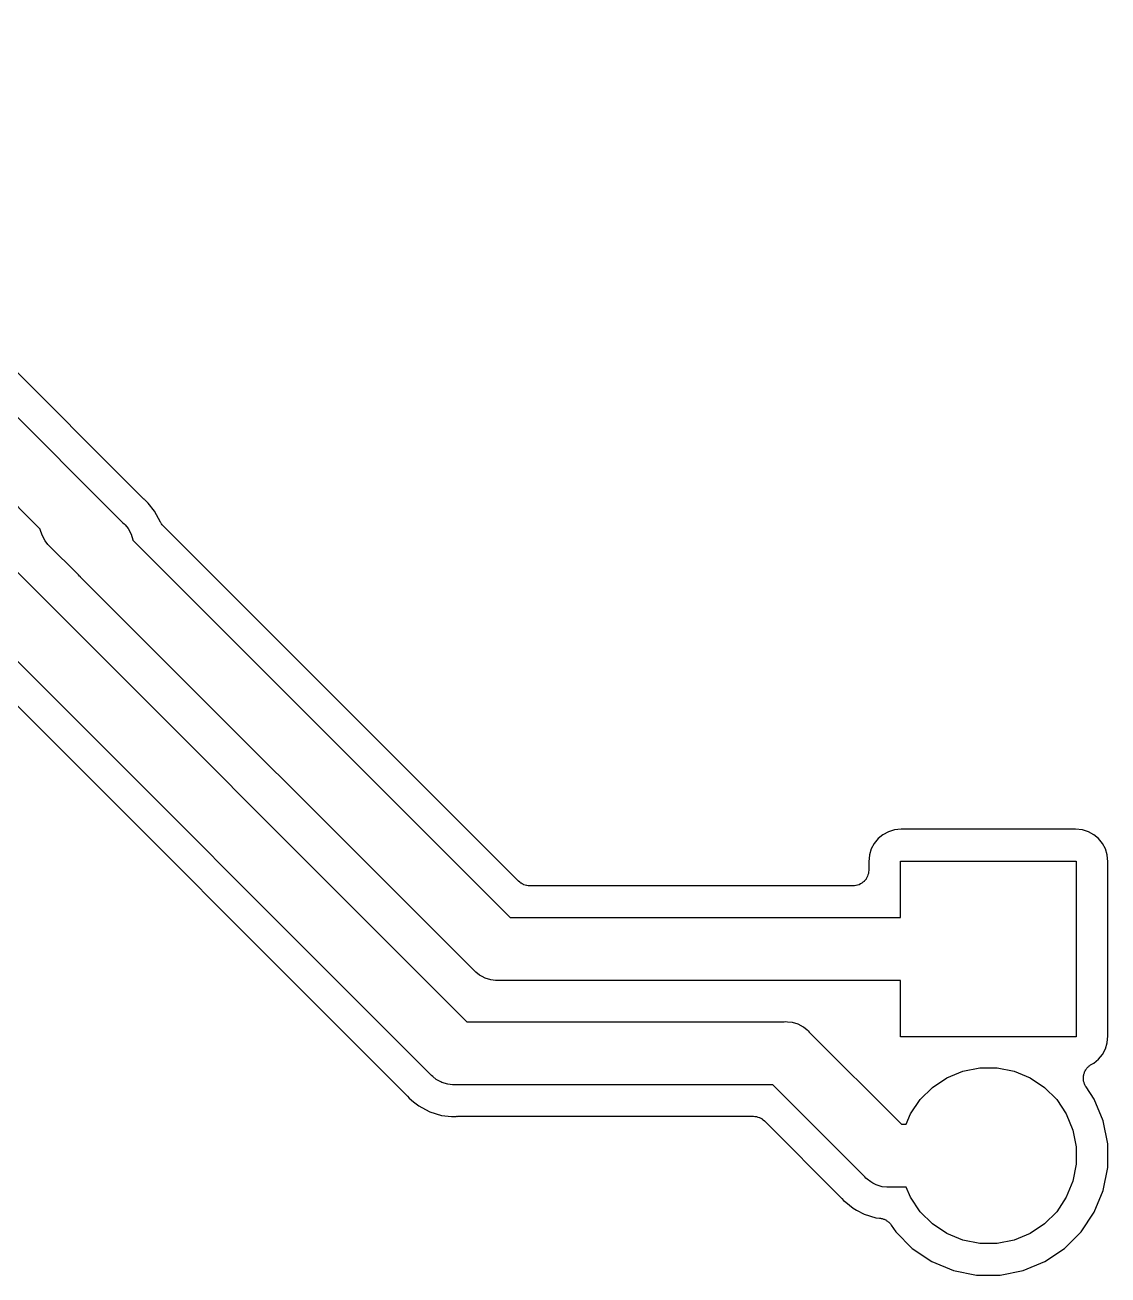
# Model space of a CAD drawing. Extents: x 0.48 to 2.43, y -7.79 to -4.85.
# Drawn here: x 1.5685 to 1.7747, y -6.8259 to -6.5878 of the extents above; entities that cross this region are included whole.
import ezdxf

# ---------------------------------------------------------------- set-up
doc = ezdxf.new("R2010")
doc.units = 0
doc.header["$MEASUREMENT"] = 0
doc.layers.add('BLACK', color=7, linetype='CONTINUOUS')

msp = doc.modelspace()

# ---------------------------------------------------------------- linework, layer by layer
at = {"layer": 'BLACK', "linetype": 'CONTINUOUS'}
for p, q in [((1.59111, -6.67808), (1.50087, -6.58784)), ((1.49399, -6.58944), (1.58718, -6.68264)), ((1.57144, -6.68386), (1.48396, -6.59638)), ((1.47412, -6.59909), (1.65268, -6.77765)), ((1.64574, -6.78769), (1.46408, -6.60603)), ((1.48534, -6.63577), (1.64119, -6.79162)), ((1.59121, -6.67816), (1.59111, -6.67808)), ((1.5913, -6.67825), (1.59121, -6.67816)), ((1.59133, -6.67828), (1.5913, -6.67825)), ((1.59168, -6.67856), (1.59133, -6.67828)), ((1.59196, -6.6789), (1.59168, -6.67856)), ((1.59318, -6.68039), (1.59196, -6.6789)), ((1.59196, -6.6789), (1.59196, -6.6789)), ((1.59431, -6.68251), (1.59318, -6.68039)), ((1.57144, -6.68389), (1.57144, -6.68386)), ((1.57179, -6.68502), (1.57144, -6.68389)), ((1.58718, -6.68264), (1.58741, -6.68282)), ((1.58741, -6.68282), (1.5876, -6.68305)), ((1.5876, -6.68305), (1.5876, -6.68305)), ((1.5876, -6.68305), (1.58816, -6.68374)), ((1.58816, -6.68374), (1.58872, -6.68477)), ((1.59438, -6.68262), (1.59431, -6.68251)), ((1.59444, -6.68273), (1.59438, -6.68262)), ((1.59454, -6.68286), (1.59444, -6.68273)), ((1.59464, -6.683), (1.59454, -6.68286)), ((1.59473, -6.68309), (1.59464, -6.683)), ((1.59481, -6.68319), (1.59473, -6.68309)), ((1.59484, -6.68322), (1.59481, -6.68319)), ((1.66252, -6.7509), (1.59484, -6.68322)), ((1.57234, -6.68606), (1.57179, -6.68502)), ((1.5729, -6.68674), (1.57234, -6.68606)), ((1.58872, -6.68477), (1.58872, -6.68478)), ((1.58872, -6.68478), (1.58906, -6.68591)), ((1.58906, -6.68591), (1.58907, -6.68593)), ((1.58907, -6.68593), (1.66091, -6.75778)), ((1.5787, -6.69254), (1.5729, -6.68674)), ((1.57889, -6.69277), (1.5787, -6.69254)), ((1.57912, -6.69295), (1.57889, -6.69277)), ((1.57912, -6.69296), (1.57912, -6.69295)), ((1.57912, -6.69295), (1.57912, -6.69295)), ((1.65397, -6.76781), (1.57912, -6.69296)), ((1.73406, -6.74113), (1.73293, -6.74148)), ((1.73538, -6.741), (1.73406, -6.74113)), ((1.76855, -6.741), (1.73538, -6.741)), ((1.76988, -6.74113), (1.76855, -6.741)), ((1.77101, -6.74148), (1.76988, -6.74113)), ((1.73097, -6.74278), (1.73022, -6.7437)), ((1.73189, -6.74203), (1.73097, -6.74278)), ((1.73293, -6.74148), (1.73189, -6.74203)), ((1.77205, -6.74203), (1.77101, -6.74148)), ((1.77296, -6.74278), (1.77205, -6.74203)), ((1.77371, -6.7437), (1.77296, -6.74278)), ((1.72932, -6.74587), (1.72919, -6.74719)), ((1.72967, -6.74474), (1.72932, -6.74587)), ((1.73022, -6.7437), (1.72967, -6.74474)), ((1.77427, -6.74474), (1.77371, -6.7437)), ((1.77461, -6.74587), (1.77427, -6.74474)), ((1.77474, -6.74719), (1.77461, -6.74587)), ((1.72919, -6.74719), (1.72919, -6.74878)), ((1.73524, -6.75778), (1.73524, -6.74705)), ((1.73524, -6.74705), (1.7687, -6.74705)), ((1.7687, -6.74705), (1.7687, -6.78051)), ((1.77474, -6.78036), (1.77474, -6.74719)), ((1.72849, -6.75069), (1.72831, -6.75091)), ((1.72867, -6.75047), (1.72849, -6.75069)), ((1.72868, -6.75046), (1.72867, -6.75047)), ((1.72867, -6.75047), (1.72867, -6.75047)), ((1.72881, -6.75021), (1.72868, -6.75046)), ((1.72895, -6.74996), (1.72881, -6.75021)), ((1.72896, -6.74994), (1.72895, -6.74995)), ((1.72895, -6.74995), (1.72895, -6.74996)), ((1.72904, -6.74967), (1.72896, -6.74994)), ((1.72913, -6.7494), (1.72904, -6.74967)), ((1.72916, -6.7491), (1.72913, -6.74938)), ((1.72913, -6.74938), (1.72913, -6.74939)), ((1.72913, -6.74939), (1.72913, -6.7494)), ((1.72919, -6.74882), (1.72916, -6.7491)), ((1.72919, -6.74878), (1.72919, -6.7488)), ((1.72919, -6.7488), (1.72919, -6.7488)), ((1.72919, -6.7488), (1.72919, -6.7488)), ((1.72919, -6.7488), (1.72919, -6.74882)), ((1.66273, -6.75108), (1.66252, -6.7509)), ((1.66294, -6.75125), (1.66273, -6.75108)), ((1.66296, -6.75126), (1.66294, -6.75125)), ((1.66297, -6.75127), (1.66296, -6.75126)), ((1.66321, -6.7514), (1.66297, -6.75127)), ((1.66346, -6.75154), (1.66321, -6.7514)), ((1.66347, -6.75154), (1.66346, -6.75154)), ((1.66349, -6.75155), (1.66347, -6.75154)), ((1.66375, -6.75163), (1.66349, -6.75155)), ((1.66401, -6.75171), (1.66375, -6.75163)), ((1.66403, -6.75172), (1.66401, -6.75171)), ((1.66405, -6.75172), (1.66403, -6.75172)), ((1.66432, -6.75175), (1.66405, -6.75172)), ((1.6646, -6.75178), (1.66432, -6.75175)), ((1.66463, -6.75178), (1.6646, -6.75178)), ((1.66464, -6.75178), (1.66463, -6.75178)), ((1.66463, -6.75178), (1.66463, -6.75178)), ((1.66463, -6.75178), (1.66463, -6.75178)), ((1.72619, -6.75178), (1.66464, -6.75178)), ((1.72648, -6.75175), (1.72619, -6.75178)), ((1.72675, -6.75173), (1.72648, -6.75175)), ((1.72676, -6.75172), (1.72675, -6.75173)), ((1.72678, -6.75172), (1.72676, -6.75172)), ((1.72705, -6.75164), (1.72678, -6.75172)), ((1.72732, -6.75156), (1.72705, -6.75164)), ((1.72733, -6.75156), (1.72732, -6.75156)), ((1.72734, -6.75155), (1.72733, -6.75156)), ((1.72759, -6.75142), (1.72734, -6.75155)), ((1.72784, -6.75129), (1.72759, -6.75142)), ((1.72785, -6.75128), (1.72784, -6.75128)), ((1.72784, -6.75128), (1.72784, -6.75129)), ((1.72807, -6.7511), (1.72785, -6.75128)), ((1.72829, -6.75092), (1.72807, -6.7511)), ((1.7283, -6.75091), (1.72829, -6.75092)), ((1.72831, -6.75091), (1.7283, -6.75091)), ((1.66091, -6.75778), (1.73524, -6.75778)), ((1.65416, -6.76804), (1.65397, -6.76781)), ((1.65439, -6.76823), (1.65416, -6.76804)), ((1.65508, -6.76879), (1.65439, -6.76823)), ((1.65439, -6.76823), (1.65439, -6.76823)), ((1.65557, -6.76906), (1.65508, -6.76879)), ((1.65612, -6.76935), (1.65557, -6.76906)), ((1.65725, -6.76969), (1.65612, -6.76935)), ((1.65813, -6.76978), (1.65725, -6.76969)), ((1.65843, -6.76981), (1.65813, -6.76978)), ((1.65813, -6.76978), (1.65813, -6.76978)), ((1.65872, -6.76978), (1.65843, -6.76981)), ((1.73524, -6.76978), (1.65872, -6.76978)), ((1.73524, -6.78051), (1.73524, -6.76978)), ((1.65268, -6.77765), (1.71311, -6.77765)), ((1.71311, -6.77765), (1.71341, -6.77762)), ((1.71341, -6.77762), (1.7137, -6.77765)), ((1.7137, -6.77765), (1.7137, -6.77765)), ((1.7137, -6.77765), (1.71458, -6.77774)), ((1.71458, -6.77774), (1.71571, -6.77808)), ((1.71571, -6.77808), (1.71672, -6.77862)), ((1.71672, -6.77862), (1.71675, -6.77864)), ((1.71675, -6.77864), (1.71744, -6.7792)), ((1.71744, -6.7792), (1.71767, -6.77939)), ((1.71767, -6.77939), (1.71786, -6.77962)), ((1.71786, -6.77962), (1.73539, -6.79715)), ((1.7687, -6.78051), (1.73524, -6.78051)), ((1.77427, -6.78282), (1.77461, -6.78169)), ((1.77461, -6.78169), (1.77474, -6.78036)), ((1.77296, -6.78477), (1.77371, -6.78386)), ((1.77371, -6.78386), (1.77427, -6.78282)), ((1.74709, -6.78706), (1.75032, -6.78642)), ((1.75032, -6.78642), (1.75362, -6.78642)), ((1.75362, -6.78642), (1.75685, -6.78706)), ((1.77066, -6.7866), (1.77074, -6.78648)), ((1.77074, -6.78648), (1.77085, -6.78637)), ((1.77085, -6.78637), (1.77095, -6.78625)), ((1.77095, -6.78625), (1.77106, -6.78617)), ((1.77106, -6.78617), (1.77115, -6.78607)), ((1.77115, -6.78607), (1.77128, -6.78598)), ((1.77128, -6.78598), (1.7714, -6.78588)), ((1.7714, -6.78588), (1.77153, -6.78582)), ((1.77153, -6.78582), (1.77164, -6.78574)), ((1.77164, -6.78574), (1.77205, -6.78552)), ((1.77205, -6.78552), (1.77296, -6.78477)), ((1.64593, -6.78792), (1.64574, -6.78769)), ((1.64616, -6.7881), (1.64593, -6.78792)), ((1.64684, -6.78867), (1.64616, -6.7881)), ((1.64616, -6.7881), (1.64616, -6.7881)), ((1.64769, -6.78912), (1.64684, -6.78867)), ((1.7413, -6.79015), (1.74404, -6.78832)), ((1.74404, -6.78832), (1.74709, -6.78706)), ((1.75685, -6.78706), (1.75989, -6.78832)), ((1.75989, -6.78832), (1.76263, -6.79015)), ((1.77005, -6.78836), (1.77007, -6.78822)), ((1.77007, -6.78851), (1.77005, -6.78836)), ((1.77007, -6.78808), (1.7701, -6.78793)), ((1.77007, -6.78822), (1.77007, -6.78808)), ((1.77007, -6.78867), (1.77007, -6.78851)), ((1.77009, -6.7888), (1.77007, -6.78867)), ((1.7701, -6.78894), (1.77009, -6.7888)), ((1.7701, -6.78793), (1.77012, -6.78777)), ((1.77012, -6.78777), (1.77016, -6.78764)), ((1.77016, -6.78764), (1.77019, -6.78751)), ((1.77019, -6.78751), (1.77025, -6.78736)), ((1.77025, -6.78736), (1.77029, -6.78722)), ((1.77029, -6.78722), (1.77036, -6.7871)), ((1.77036, -6.7871), (1.77041, -6.78697)), ((1.77041, -6.78697), (1.7705, -6.78684)), ((1.7705, -6.78684), (1.77057, -6.7867)), ((1.77057, -6.7867), (1.77066, -6.7866)), ((1.64789, -6.78922), (1.64769, -6.78912)), ((1.64902, -6.78957), (1.64789, -6.78922)), ((1.6499, -6.78965), (1.64902, -6.78957)), ((1.65019, -6.78968), (1.6499, -6.78965)), ((1.6499, -6.78965), (1.6499, -6.78965)), ((1.65049, -6.78965), (1.65019, -6.78968)), ((1.71092, -6.78965), (1.65049, -6.78965)), ((1.72845, -6.80718), (1.71092, -6.78965)), ((1.73897, -6.79248), (1.7413, -6.79015)), ((1.76263, -6.79015), (1.76497, -6.79248)), ((1.77015, -6.78909), (1.7701, -6.78894)), ((1.77018, -6.78924), (1.77015, -6.78909)), ((1.77023, -6.78937), (1.77018, -6.78924)), ((1.77027, -6.7895), (1.77023, -6.78937)), ((1.77034, -6.78964), (1.77027, -6.7895)), ((1.7704, -6.78979), (1.77034, -6.78964)), ((1.77047, -6.7899), (1.7704, -6.78979)), ((1.77054, -6.79002), (1.77047, -6.7899)), ((1.77056, -6.79006), (1.77054, -6.79002)), ((1.77211, -6.79238), (1.77056, -6.79006)), ((1.64119, -6.79162), (1.64122, -6.79165)), ((1.64122, -6.79165), (1.6413, -6.79175)), ((1.6413, -6.79175), (1.64138, -6.79184)), ((1.64138, -6.79184), (1.64167, -6.79218)), ((1.64167, -6.79218), (1.64252, -6.79288)), ((1.64252, -6.79288), (1.64349, -6.79368)), ((1.73714, -6.79522), (1.73897, -6.79248)), ((1.76497, -6.79248), (1.7668, -6.79522)), ((1.77383, -6.79652), (1.77211, -6.79238)), ((1.64349, -6.79368), (1.64547, -6.79474)), ((1.64547, -6.79474), (1.64547, -6.79474)), ((1.64547, -6.79474), (1.64558, -6.79479)), ((1.64558, -6.79479), (1.64784, -6.79548)), ((1.64784, -6.79548), (1.64975, -6.79567)), ((1.64975, -6.79567), (1.64975, -6.79567)), ((1.64975, -6.79567), (1.65019, -6.79571)), ((1.65019, -6.79571), (1.65064, -6.79567)), ((1.65064, -6.79567), (1.65068, -6.79566)), ((1.65068, -6.79566), (1.6508, -6.79567)), ((1.6508, -6.79567), (1.65093, -6.79565)), ((1.65093, -6.79565), (1.70719, -6.79565)), ((1.70719, -6.79565), (1.7072, -6.79565)), ((1.7072, -6.79565), (1.7072, -6.79565)), ((1.7072, -6.79565), (1.7072, -6.79565)), ((1.7072, -6.79565), (1.70723, -6.79565)), ((1.70723, -6.79565), (1.70751, -6.79569)), ((1.70751, -6.79569), (1.70778, -6.79571)), ((1.70778, -6.79571), (1.7078, -6.79572)), ((1.7078, -6.79572), (1.70782, -6.79572)), ((1.70782, -6.79572), (1.70808, -6.7958)), ((1.70808, -6.7958), (1.70834, -6.79588)), ((1.70834, -6.79588), (1.70836, -6.79589)), ((1.70836, -6.79589), (1.70837, -6.7959)), ((1.70837, -6.7959), (1.70862, -6.79603)), ((1.70862, -6.79603), (1.70886, -6.79616)), ((1.73634, -6.79715), (1.73714, -6.79522)), ((1.7668, -6.79522), (1.76806, -6.79827)), ((1.70886, -6.79616), (1.70887, -6.79617)), ((1.70887, -6.79617), (1.70889, -6.79618)), ((1.70889, -6.79618), (1.7091, -6.79636)), ((1.7091, -6.79636), (1.70931, -6.79653)), ((1.70931, -6.79653), (1.72389, -6.81111)), ((1.73539, -6.79715), (1.73634, -6.79715)), ((1.76806, -6.79827), (1.7687, -6.8015)), ((1.7747, -6.80091), (1.77383, -6.79652)), ((1.7687, -6.8015), (1.7687, -6.8048)), ((1.7747, -6.80539), (1.7747, -6.80091)), ((1.7687, -6.8048), (1.76806, -6.80803)), ((1.77383, -6.80978), (1.7747, -6.80539)), ((1.72864, -6.80741), (1.72845, -6.80718)), ((1.72887, -6.8076), (1.72864, -6.80741)), ((1.72955, -6.80816), (1.72887, -6.8076)), ((1.72887, -6.8076), (1.72887, -6.8076)), ((1.72994, -6.80837), (1.72955, -6.80816)), ((1.73059, -6.80872), (1.72994, -6.80837)), ((1.73172, -6.80906), (1.73059, -6.80872)), ((1.73261, -6.80915), (1.73172, -6.80906)), ((1.7329, -6.80918), (1.73261, -6.80915)), ((1.73261, -6.80915), (1.73261, -6.80915)), ((1.73319, -6.80915), (1.7329, -6.80918)), ((1.73634, -6.80915), (1.73319, -6.80915)), ((1.73714, -6.81108), (1.73634, -6.80915)), ((1.76806, -6.80803), (1.7668, -6.81108)), ((1.77211, -6.81392), (1.77383, -6.80978)), ((1.72389, -6.81111), (1.72392, -6.81114)), ((1.72392, -6.81114), (1.724, -6.81124)), ((1.724, -6.81124), (1.72409, -6.81133)), ((1.72409, -6.81133), (1.72437, -6.81168)), ((1.72437, -6.81168), (1.72481, -6.81204)), ((1.72481, -6.81204), (1.72481, -6.81204)), ((1.72481, -6.81204), (1.7262, -6.81318)), ((1.73897, -6.81382), (1.73714, -6.81108)), ((1.7668, -6.81108), (1.76497, -6.81382)), ((1.7262, -6.81318), (1.72685, -6.81352)), ((1.72685, -6.81352), (1.72685, -6.81352)), ((1.72685, -6.81352), (1.72829, -6.81429)), ((1.72829, -6.81429), (1.73055, -6.81498)), ((1.73055, -6.81498), (1.73126, -6.81505)), ((1.73126, -6.81505), (1.7313, -6.81505)), ((1.7313, -6.81505), (1.73143, -6.81508)), ((1.73143, -6.81508), (1.73156, -6.81509)), ((1.7413, -6.81615), (1.73897, -6.81382)), ((1.76497, -6.81382), (1.76263, -6.81615)), ((1.76963, -6.81764), (1.77211, -6.81392)), ((1.73156, -6.81509), (1.73171, -6.81514)), ((1.73171, -6.81514), (1.73187, -6.81517)), ((1.73187, -6.81517), (1.73199, -6.81522)), ((1.73199, -6.81522), (1.73212, -6.81526)), ((1.73212, -6.81526), (1.73226, -6.81534)), ((1.73226, -6.81534), (1.73241, -6.8154)), ((1.73241, -6.8154), (1.73252, -6.81548)), ((1.73252, -6.81548), (1.73264, -6.81554)), ((1.73264, -6.81554), (1.73276, -6.81564)), ((1.73276, -6.81564), (1.73289, -6.81573)), ((1.73289, -6.81573), (1.73299, -6.81583)), ((1.73299, -6.81583), (1.73309, -6.81591)), ((1.73309, -6.81591), (1.73319, -6.81604)), ((1.73319, -6.81604), (1.7333, -6.81615)), ((1.7333, -6.81615), (1.73338, -6.81626)), ((1.73338, -6.81626), (1.73346, -6.81636)), ((1.73346, -6.81636), (1.73431, -6.81764)), ((1.74404, -6.81798), (1.7413, -6.81615)), ((1.76263, -6.81615), (1.75989, -6.81798)), ((1.73431, -6.81764), (1.73748, -6.82081)), ((1.74709, -6.81924), (1.74404, -6.81798)), ((1.75032, -6.81988), (1.74709, -6.81924)), ((1.75685, -6.81924), (1.75362, -6.81988)), ((1.75989, -6.81798), (1.75685, -6.81924)), ((1.76646, -6.82081), (1.76963, -6.81764)), ((1.73748, -6.82081), (1.7412, -6.82329)), ((1.75362, -6.81988), (1.75032, -6.81988)), ((1.76274, -6.82329), (1.76646, -6.82081)), ((1.7412, -6.82329), (1.74534, -6.82501)), ((1.7586, -6.82501), (1.76274, -6.82329)), ((1.74534, -6.82501), (1.74973, -6.82588)), ((1.74973, -6.82588), (1.75421, -6.82588)), ((1.75421, -6.82588), (1.7586, -6.82501))]:
    msp.add_line(p, q, dxfattribs=at)

doc.saveas('drawing.dxf')
